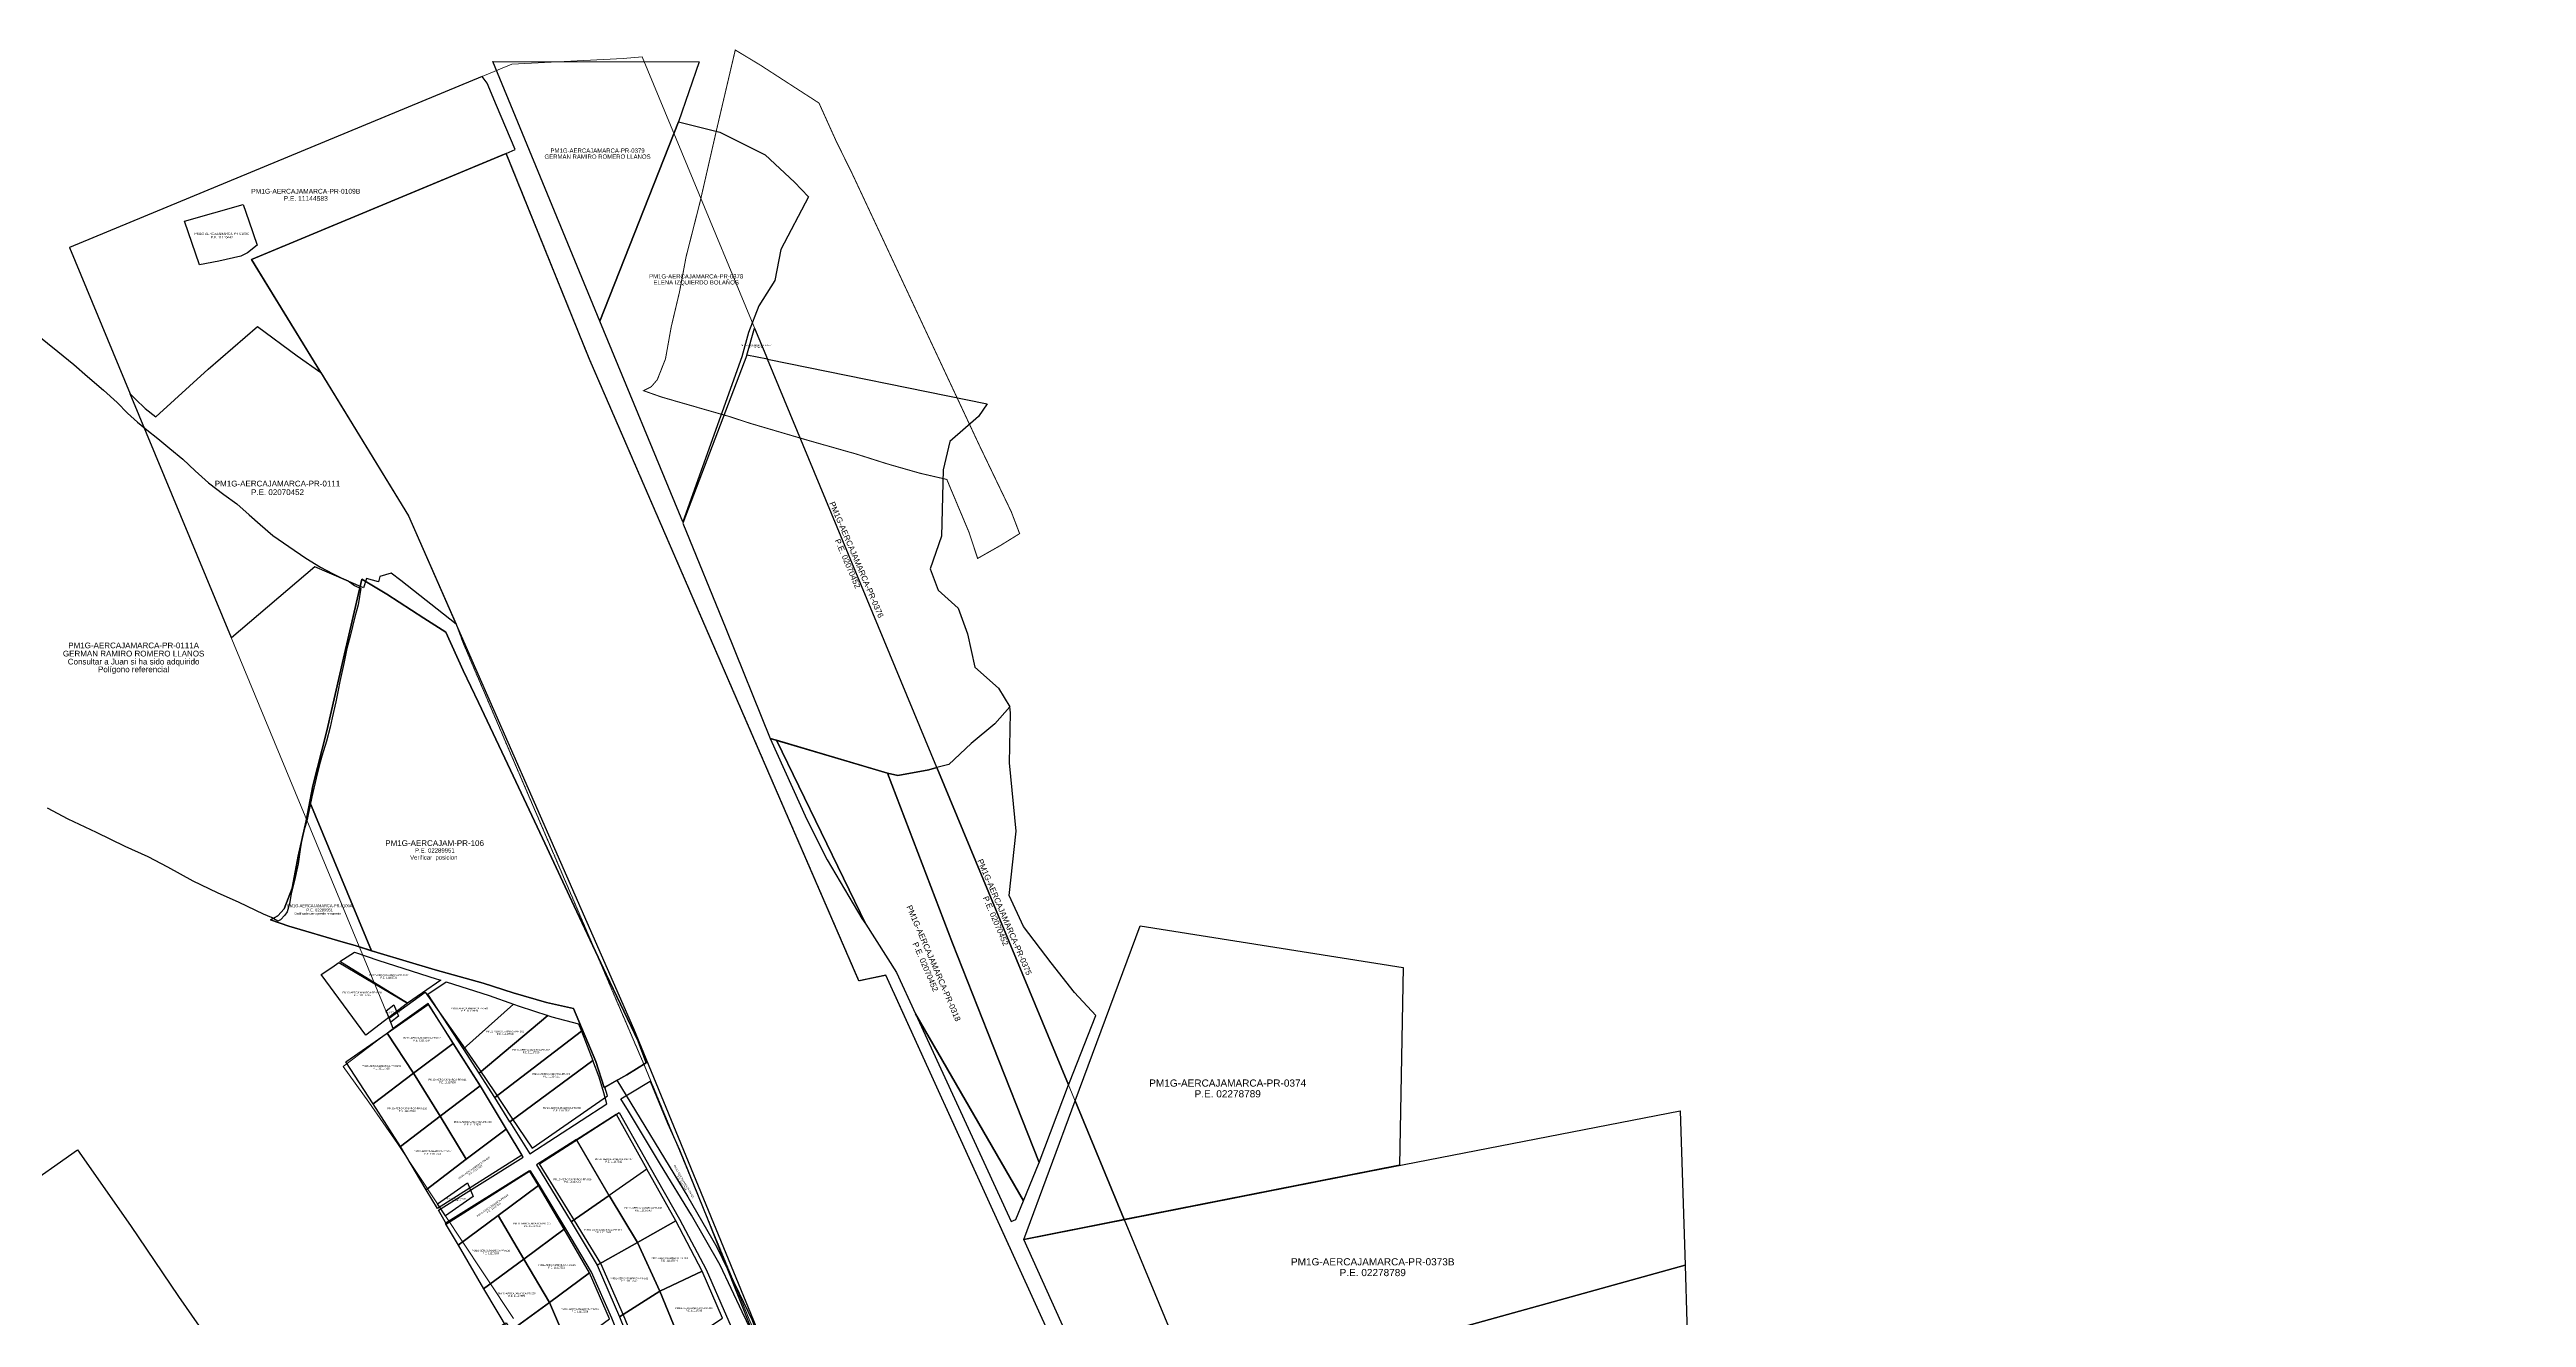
# Model space of a CAD drawing. Header units: inches. Extents: x 773044 to 778274, y 9208001 to 9212859.
# Drawn here: x 776538 to 778266, y 9210539 to 9211424 of the extents above; entities that cross this region are included whole.
import ezdxf
from ezdxf.enums import TextEntityAlignment as Align

# ---------------------------------------------------------------- set-up
doc = ezdxf.new("R2010")
doc.units = ezdxf.units.IN
doc.header["$MEASUREMENT"] = 0
doc.linetypes.add('ACAD-XREF-EJES DISEÑO VIAL$0$CENTER', pattern=[2, 1.25, -0.25, 0.25, -0.25])
doc.linetypes.add('DASHED2', pattern=[0.375, 0.25, -0.125])
for name, color, linetype in [('ADQUIRIDO', 1, 'Continuous'), ('Codigo predio', 7, 'Continuous'), ('NO ADQUIRIDO', 134, 'Continuous'), ('Observacion', 1, 'Continuous'), ('PARA RECTIFICAR', 30, 'Continuous'), ('Partida', 7, 'Continuous'), ('PERIMETRICO', 3, 'Continuous'), ('PMD Cajamarca', 6, 'Continuous'), ('POLIGONO EN CONSULTA', 7, 'Continuous'), ('Posesionario', 7, 'Continuous'), ('Remanente judicial', 85, 'Continuous')]:
    doc.layers.add(name, color=color, linetype=linetype)
doc.styles.add('ARIAL', font='arial.ttf', dxfattribs={"height": 0.7})
doc.styles.add('SANSSERIF', font='sanss___.ttf')
doc.styles.get("Standard").update_dxf_attribs({"font": 'arial.ttf'})

# ---------------------------------------------------------------- blocks, each defined once
blk = doc.blocks.new('Adquirido referencial')
at = {"layer": 'ADQUIRIDO'}
for points in [[(776774.6, 9210748.3), (776799.8, 9210766.5), (776826, 9210729.1), (776837.5, 9210712.7), (776848.7, 9210696.1), (776859.8, 9210679.3), (776874.4, 9210657.5), (776927.1, 9210694.1), (776925.1, 9210700.1), (776933.6, 9210704.9), (776983.2, 9210623.7), (777003.2, 9210588.9), (777018.8, 9210556.5), (777027.9, 9210537.6), (777045, 9210491.5), (777072.8, 9210424.9), (777051.2, 9210417.3), (777063.8, 9210385), (777050.9, 9210373.5), (776964.4, 9210303.2), (776960.3, 9210312.1), (776952.1, 9210305.9), (776949.9, 9210304.2), (776919.2, 9210378.5), (776857.5, 9210527.9), (776853.8, 9210534.3), (776856.3, 9210535.7), (776860.2, 9210529.3), (776874.2, 9210497), (776887.2, 9210464.4), (776900.3, 9210431.9), (776928.3, 9210452.9), (776956.2, 9210473.8), (776943, 9210506.1), (776930, 9210538.9), (776915.9, 9210571.1), (776897.9, 9210601.2), (776879.7, 9210631.7), (776873.3, 9210641.8), (776814.7, 9210604.6), (776809.2, 9210614.3), (776868.1, 9210651.3), (776857.2, 9210669.5), (776839.2, 9210699.7), (776820.4, 9210729.3), (776803.1, 9210756.6), (776801.8, 9210758.6), (776777.6, 9210741)], [(776879.7, 9210646.7), (776907.4, 9210664.6), (776935.1, 9210682.4), (776956.7, 9210644), (776977.2, 9210608.1), (776995.8, 9210573), (777010.1, 9210540.4), (777018.4, 9210521.4), (776963.4, 9210479.7), (776953.7, 9210503.2), (776938.3, 9210541), (776922.4, 9210577), (776904, 9210607)], [(777021.2, 9210512.9), (776993.6, 9210492.7), (776966.1, 9210472.6), (776980.2, 9210439.3), (776988.1, 9210419.6), (776995.8, 9210399.8), (777013.5, 9210354.4), (777030.7, 9210367), (777035.7, 9210369.7), (777044.2, 9210376.7), (777032.2, 9210412.1), (777054.2, 9210418.7), (777046.2, 9210442.1), (777038.1, 9210465.7)], [(776959.2, 9210467.9), (776973, 9210435.5), (776986.3, 9210403), (777007, 9210349.8), (776979.1, 9210329.4), (776951.1, 9210309.1), (776929.9, 9210361), (776916.5, 9210393.5), (776903, 9210425.8), (776931.2, 9210446.7)]]:
    blk.add_lwpolyline(points, close=True, dxfattribs=at)

msp = doc.modelspace()

# ---------------------------------------------------------------- linework, layer by layer
at = {"layer": 'ADQUIRIDO'}
msp.add_line((776858.9, 9210675.9), (776916.7, 9210718.7), dxfattribs=at)
at = {"layer": 'ADQUIRIDO', "ltscale": 0.5}
for points in [[(776856.4, 9211351.6), (776862.7, 9211354.3), (776849.7, 9211384.9), (776843.1, 9211400.5), (776839.5, 9211405.1), (776551.7, 9211285.8), (776594, 9211183.9), (776597.6, 9211180.2), (776604.4, 9211173.7), (776611.9, 9211167.7), (776648.5, 9211201.1), (776682.9, 9211230.8), (776710.5, 9211210.4), (776727.1, 9211198.6), (776678.7, 9211277.6)], [(776672.9, 9211316), (776676.7, 9211304.6), (776682.7, 9211287.5), (776675.8, 9211282.2), (776671.1, 9211279.9), (776655.8, 9211276.3), (776642.3, 9211273.9), (776632, 9211304.3), (776672.9, 9211316)], [(776594, 9211183.9), (776597.6, 9211180.2), (776604.4, 9211173.7), (776611.9, 9211167.7), (776648.5, 9211201.1), (776682.9, 9211230.8), (776710.5, 9211210.4), (776727.1, 9211198.6), (776788.3, 9211098.7), (776821.5, 9211023.1), (776782.8, 9211053.6), (776776.1, 9211058.8), (776768.3, 9211056.5), (776767.2, 9211052.6), (776758.8, 9211054.9), (776756.9, 9211048.4), (776722.8, 9211063.2), (776664.6, 9211013.6)], [(777029.7, 9211229.6), (777038.7, 9211208), (777024.2, 9211210.9)], [(777038.7, 9211208), (777024.2, 9211210.9), (776979.6, 9211093.7), (777009.7, 9211020), (777040.6, 9210943.4), (777122.5, 9210919.3), (777129.7, 9210917.5), (777151.2, 9210921.6), (777156.9, 9210923.1)], [(776755.7, 9211054.5), (776742.8, 9210999.5), (776731.3, 9210948.8), (776721.5, 9210910.3), (776719.3, 9210899), (776762.3, 9210795.3), (776766.3, 9210794), (776806.7, 9210782.1), (776840.3, 9210772.6), (776861.3, 9210765.9), (776884.4, 9210759.3), (776903.3, 9210754.9), (776918.8, 9210718.1), (776924.8, 9210699.9), (776940.5, 9210708.8), (776954.1, 9210717.1), (776948.4, 9210732.3), (776926, 9210779), (776903.8, 9210826.4), (776881.6, 9210873.8), (776859.4, 9210921.2), (776837.1, 9210968.6), (776826.3, 9210990.7), (776814.2, 9211017.6), (776798.9, 9211027.4), (776773.1, 9211044), (776755.7, 9211054.5)], [(777122.5, 9210919.3), (777044.9, 9210942.1), (777107.2, 9210813.8), (777128.6, 9210780.2), (777141.9, 9210751.4), (777217.4, 9210620.8), (777228.3, 9210647.5), (777192.1, 9210738.8), (777167.7, 9210800.7)], [(777156.9, 9210923.1), (777151.2, 9210921.6), (777129.7, 9210917.5), (777122.5, 9210919.3), (777167.7, 9210800.7), (777192.1, 9210738.8), (777228.3, 9210647.5), (777248.6, 9210701.8)], [(776772.5, 9210753.4), (776778, 9210757.6), (776781.3, 9210749.7), (776775.8, 9210745.5)], [(777253.3, 9210690.5), (777287.6, 9210607.7), (777217.5, 9210593.8)], [(776808.4, 9210618.8), (776829.4, 9210633.4), (776833.4, 9210623.9), (776813.9, 9210610.4)], [(777287.6, 9210607.7), (777339.9, 9210481.6), (777276.2, 9210464), (777217.5, 9210593.8)]]:
    msp.add_lwpolyline(points, close=True, dxfattribs=at)
at = {"layer": 'ADQUIRIDO'}
for points in [[(776740.3, 9210787.9), (776750.5, 9210794.3), (776767.4, 9210788.5), (776807.6, 9210775.8), (776810.7, 9210774.8), (776798, 9210766), (776787.6, 9210758.7), (776740.3, 9210787.9)], [(776861.4, 9210758), (776826.6, 9210726.8), (776801.6, 9210764.9), (776814.4, 9210773.6), (776844.5, 9210764), (776861.4, 9210758)], [(776773.2, 9210737.7), (776802, 9210757.8), (776819.3, 9210730.6), (776791.7, 9210709.8), (776773.2, 9210737.7)], [(776885.5, 9210750.2), (776837.6, 9210709.9), (776826.6, 9210726.8), (776861.4, 9210758), (776865.3, 9210756.6), (776885.5, 9210750.2)], [(776885.5, 9210750.2), (776888.2, 9210749.3), (776906.9, 9210744.3), (776908.9, 9210739.1), (776848.4, 9210693), (776837.6, 9210709.9), (776885.5, 9210750.2)], [(776773.2, 9210737.7), (776791.7, 9210709.8), (776763.6, 9210688.4), (776744.4, 9210717.7), (776773.2, 9210737.7)], [(776838.2, 9210701), (776810.2, 9210679.8), (776791.7, 9210709.8), (776819.3, 9210730.6), (776838.2, 9210701)], [(776848.4, 9210693), (776908.9, 9210739.1), (776916.7, 9210718.7), (776858.9, 9210675.9), (776848.4, 9210693)], [(776926.6, 9210688.6), (776924.4, 9210696.1), (776921.2, 9210707), (776916.7, 9210718.7), (776858.9, 9210675.9), (776872.8, 9210653.6)], [(776791.7, 9210709.8), (776810.2, 9210679.8), (776782.5, 9210658.8), (776763.6, 9210688.4), (776791.7, 9210709.8)], [(776838.2, 9210701), (776856.3, 9210670.9), (776828.4, 9210649.8), (776810.2, 9210679.8), (776838.2, 9210701)], [(777030.1, 9210524.5), (777021.1, 9210543.5), (777005.6, 9210576), (776985.7, 9210610.8), (776964.1, 9210646.1), (776941.6, 9210683.5), (776936.4, 9210692.1), (776943.3, 9210696.1), (776956.9, 9210704.4), (776968.9, 9210675.1), (776977.2, 9210656.5), (776996.9, 9210608.2), (777016, 9210560.2)], [(776810.2, 9210679.8), (776828.4, 9210649.8), (776800.6, 9210628.6), (776782.5, 9210658.8), (776810.2, 9210679.8)], [(776905.4, 9210663.7), (776933.2, 9210681.4), (776954.6, 9210642.9), (776928.2, 9210624.5)], [(776856.3, 9210670.9), (776867.3, 9210652.7), (776808.5, 9210615.5), (776800.6, 9210628.6), (776828.4, 9210649.8), (776856.3, 9210670.9)], [(776928.2, 9210624.5), (776905.4, 9210663.7), (776877.6, 9210646), (776901.6, 9210606.1)], [(776850.8, 9210610.7), (776878.9, 9210631.6), (776872.6, 9210641.8), (776813.7, 9210605.1), (776822.8, 9210589.8)], [(776878.9, 9210631.6), (776850.8, 9210610.7), (776868.7, 9210580.2), (776896.8, 9210601)], [(776954.6, 9210642.9), (776928.2, 9210624.5), (776947.9, 9210591.8), (776974.8, 9210606.9)], [(776868.7, 9210580.2), (776850.8, 9210610.7), (776822.8, 9210589.8), (776840.6, 9210559.5)], [(776928.2, 9210624.5), (776901.6, 9210606.1), (776919.8, 9210576), (776947.9, 9210591.8)], [(776896.8, 9210601), (776868.7, 9210580.2), (776886.6, 9210549.9), (776914.6, 9210570.7)], [(776947.9, 9210591.8), (776919.8, 9210576), (776935.5, 9210540), (776963.5, 9210557.7)], [(776993.2, 9210571.7), (776974.8, 9210606.9), (776947.9, 9210591.8), (776963.5, 9210557.7)], [(776886.6, 9210549.9), (776868.7, 9210580.2), (776840.6, 9210559.5), (776858.5, 9210529.4)], [(776914.6, 9210570.7), (776886.6, 9210549.9), (776900.4, 9210517.7), (776928.4, 9210538.4)], [(776963.5, 9210557.7), (776935.5, 9210540), (776950.8, 9210502.1), (776978.9, 9210520.4)], [(776993.2, 9210571.7), (776963.5, 9210557.7), (776978.9, 9210520.4), (777007.4, 9210538.9)], [(776886.6, 9210549.9), (776858.5, 9210529.4), (776872.2, 9210497), (776900.4, 9210517.7)]]:
    msp.add_lwpolyline(points, close=True, dxfattribs=at)
at = {"layer": 'ADQUIRIDO', "linetype": 'Continuous', "lineweight": 25}
msp.add_polyline3d([(776740.3, 9210787.9, 0), (776750.5, 9210794.3, 0), (776767.4, 9210788.5, 0), (776807.6, 9210775.8, 0), (776810.7, 9210774.8, 0), (776798, 9210766, 0), (776787.6, 9210758.7, 0)], close=True, dxfattribs=at)
at = {"layer": 'ADQUIRIDO'}
msp.add_polyline3d([(776878.9, 9210631.6, 0), (776896.8, 9210601, 0), (776868.7, 9210580.2, 0), (776850.8, 9210610.7, 0)], close=True, dxfattribs=at)
at = {"layer": 'NO ADQUIRIDO', "flags": 128}
for points in [[(776847, 9211415.6), (776990.9, 9211415.5), (776976.7, 9211373.5), (776921.8, 9211234.6)], [(776976.7, 9211373.5), (777005.4, 9211366.3), (777037, 9211350.5), (777057.6, 9211331.4), (777067.2, 9211321.3), (777048, 9211284.5), (777043.7, 9211263), (777032.7, 9211245.3), (777025.5, 9211226.6), (777020.7, 9211209.6), (776979.6, 9211094.5), (776921.8, 9211234.6)], [(777217.4, 9210620.8), (777141.9, 9210751.4), (777208.7, 9210606.5), (777212, 9210607.7)]]:
    msp.add_lwpolyline(points, close=True, dxfattribs=at)
at = {"layer": 'NO ADQUIRIDO'}
msp.add_polyline3d([(776529.2, 9211225.1, 0), (776543.6, 9211213.3, 0), (776554.6, 9211204.2, 0), (776564.2, 9211196, 0), (776575.4, 9211186.4, 0), (776585, 9211177.8, 0), (776592.2, 9211170.4, 0), (776599.1, 9211164, 0), (776605.6, 9211158.6, 0), (776613.3, 9211152.6, 0), (776621.7, 9211145.8, 0), (776630.7, 9211138.2, 0), (776639.4, 9211130, 0), (776648.7, 9211121.7, 0), (776659.4, 9211113.6, 0), (776668.5, 9211107.1, 0), (776677.1, 9211099.3, 0), (776684.6, 9211092.7, 0), (776693.5, 9211085.1, 0), (776704.7, 9211077.3, 0), (776716.6, 9211069.2, 0), (776726.7, 9211063, 0), (776735.1, 9211058.4, 0), (776741.3, 9211055.4, 0), (776746, 9211053.3, 0), (776750.6, 9211050.2, 0), (776754.9, 9211048.1, 0), (776754, 9211042.4, 0), (776753, 9211036.7, 0), (776750.8, 9211028.3, 0), (776747.4, 9211014.7, 0), (776745.1, 9211006.1, 0), (776743.1, 9210995.6, 0), (776740.2, 9210983.1, 0), (776739.1, 9210977.2, 0), (776737.6, 9210969, 0), (776734.9, 9210957.8, 0), (776733.6, 9210951.2, 0), (776730.9, 9210941.5, 0), (776727.7, 9210931, 0), (776725.9, 9210924.2, 0), (776723.8, 9210915.7, 0), (776720.7, 9210902.6, 0), (776717.4, 9210886.9, 0), (776714.1, 9210874.7, 0), (776712.5, 9210865.9, 0), (776711.2, 9210855.9, 0), (776708.7, 9210844.4, 0), (776706.4, 9210835, 0), (776705.2, 9210828.2, 0), (776703.5, 9210822.4, 0), (776702, 9210820.1, 0), (776698.9, 9210816.9, 0), (776697, 9210815.9, 0), (776692.6, 9210818.4, 0), (776687.1, 9210820.9, 0), (776670, 9210829, 0), (776654.9, 9210835.8, 0), (776637.9, 9210843.9, 0), (776620.3, 9210853.5, 0), (776606.6, 9210860.9, 0), (776590.6, 9210868.1, 0), (776570.4, 9210877.8, 0), (776550.7, 9210887.1, 0), (776536.2, 9210894.8, 0)], dxfattribs=at)
at = {"layer": 'NO ADQUIRIDO', "ltscale": 0.5}
msp.add_polyline3d([(776727.3, 9210778.8, 0), (776734.8, 9210783.7, 0), (776739.7, 9210787, 0), (776787.6, 9210758.7, 0), (776758.5, 9210736.3, 0)], close=True, dxfattribs=at)
at = {"layer": 'PARA RECTIFICAR', "linetype": 'DASHED2', "lineweight": 20}
msp.add_lwpolyline([(777445.1, 9210067), (777121.3, 9210778.2), (777102.5, 9210774.3), (776914.3, 9211208.4), (776856.4, 9211351.6), (776678.7, 9211277.6), (776788.3, 9211098.7), (776821.5, 9211023.1), (776826.5, 9211009.6), (776952.7, 9210715.5), (777280.6, 9209921.4)], dxfattribs=at)
at = {"layer": 'PERIMETRICO', "ltscale": 0.5}
for points in [[(777444, 9210069.5), (777121.3, 9210778.2), (777102.5, 9210774.3), (776914.3, 9211208.4), (776856.4, 9211351.6), (776678.7, 9211277.6), (776788.3, 9211098.7), (776945.3, 9210741.1), (777282.8, 9209919.5)], [(776755.7, 9211054.5), (776773.1, 9211044), (776798.9, 9211027.4), (776814.2, 9211017.6), (776826.3, 9210990.7), (776837.1, 9210968.6), (776859.4, 9210921.2), (776881.6, 9210873.8), (776903.8, 9210826.4), (776926, 9210779), (776948.4, 9210732.3), (776954.1, 9210717.1), (776940.5, 9210708.8), (776924.8, 9210699.9), (776918.8, 9210718.1), (776903.3, 9210754.9), (776884.4, 9210759.3), (776861.3, 9210765.9), (776840.3, 9210772.6), (776806.7, 9210782.1), (776766.3, 9210794), (776750.9, 9210799), (776742.5, 9210801.4), (776704.6, 9210812.4), (776691.8, 9210816.8), (776697.1, 9210819.6), (776701.4, 9210824.5), (776707, 9210839), (776711.1, 9210861.3), (776716.8, 9210885.9), (776721.5, 9210910.3), (776731.3, 9210948.8), (776742.8, 9210999.5), (776755.7, 9211054.5)]]:
    msp.add_lwpolyline(points, dxfattribs=at)
for points in [[(777161.3, 9211130.9), (777160.2, 9211084.6), (777152.1, 9211061.7), (777157.8, 9211046.9), (777171.8, 9211034.2), (777178.2, 9211016.5), (777183.4, 9210993.1), (777199.8, 9210978.4), (777207.8, 9210965.4), (777197.4, 9210953.6), (777180.9, 9210939.9), (777165.2, 9210925.2), (777156.9, 9210923.1), (777038.7, 9211208), (777192, 9211176.8), (777185.8, 9211168.1), (777165.8, 9211150.6)], [(777207.6, 9210926.3), (777208.3, 9210961.2), (777207.8, 9210965.4), (777197.4, 9210953.6), (777180.9, 9210939.9), (777165.2, 9210925.2), (777156.9, 9210923.1), (777248.6, 9210701.8), (777249.3, 9210703.4), (777267.7, 9210750.1), (777252.8, 9210766.2), (777236.6, 9210786.8), (777217.3, 9210812.2), (777207.2, 9210833.9), (777212.3, 9210878.7)], [(776719.3, 9210899), (776716.8, 9210885.9), (776711.1, 9210861.3), (776707, 9210839), (776701.4, 9210824.5), (776697.1, 9210819.6), (776691.8, 9210816.8), (776704.6, 9210812.4), (776742.5, 9210801.4), (776750.9, 9210799), (776762.3, 9210795.3), (776719.3, 9210899)], [(777479.6, 9210645.7), (777287.6, 9210607.7), (777253.3, 9210690.5), (777298.7, 9210812.7), (777482.3, 9210783.5)], [(777675.4, 9210683.6), (777679, 9210575.9), (777276.2, 9210464), (777217.5, 9210593.8), (777457.9, 9210641.4)], [(776457.2, 9210585.9), (776514.6, 9210626.5), (776517, 9210628.1), (776557.3, 9210656.4), (776594.3, 9210603.7), (776627.8, 9210554.1), (776661.8, 9210505.1), (776693.6, 9210457.4), (776698.4, 9210450.7), (776592.3, 9210411.3), (776615.3, 9210355.8), (776614.9, 9210355.5), (776459.9, 9210581.9)], [(777679, 9210575.9), (777682.5, 9210455.9), (777343.8, 9210314.5), (777276.2, 9210464)]]:
    msp.add_lwpolyline(points, close=True, dxfattribs=at)
at = {"layer": 'PMD Cajamarca', "lineweight": 5}
msp.add_lwpolyline([(778266, 9208248.6), (776951.3, 9211418.9), (776937.9, 9211417.7), (776860.4, 9211413.8), (776551.7, 9211285.8), (776777.6, 9210741), (776742.5, 9210714.5), (776760.4, 9210689.7), (776780.5, 9210660.9), (776808.4, 9210618.8), (776823.7, 9210595.6), (776861.5, 9210538.8)], dxfattribs=at)
at = {"layer": 'POLIGONO EN CONSULTA', "color": 3, "linetype": 'ACAD-XREF-EJES DISEÑO VIAL$0$CENTER', "const_width": 0.7}
msp.add_lwpolyline([(777016.2, 9211423.7), (777033.6, 9211413.2), (777059.4, 9211396.5), (777074.6, 9211386.7), (777086.7, 9211359.9), (777097.6, 9211337.8), (777119.8, 9211290.4), (777142, 9211242.9), (777164.2, 9211195.5), (777186.4, 9211148.1), (777208.8, 9211101.5), (777214.6, 9211086.3), (777201, 9211077.9), (777185.3, 9211069), (777179.3, 9211087.2), (777163.8, 9211124.1), (777144.8, 9211128.5), (777121.8, 9211135.1), (777100.7, 9211141.8), (777067.2, 9211151.3), (777026.7, 9211163.2), (777011.4, 9211168.2), (777002.9, 9211170.6), (776965, 9211181.5), (776952.2, 9211186), (776957.6, 9211188.8), (776961.8, 9211193.7), (776967.5, 9211208.2), (776971.5, 9211230.5), (776977.3, 9211255), (776981.9, 9211279.5), (776991.7, 9211318), (777003.3, 9211368.7), (777016.2, 9211423.7)], dxfattribs=at)
at = {"layer": 'Remanente judicial', "flags": 128}
msp.add_lwpolyline([(777044.9, 9210942.1), (777040.6, 9210943.4), (777066.1, 9210886.9), (777080.3, 9210858.7), (777104.6, 9210817.8), (777107.2, 9210813.8)], close=True, dxfattribs=at)

# ---------------------------------------------------------------- block references
msp.add_blockref('Adquirido referencial', (0, 0))

# ---------------------------------------------------------------- texts
at = {"layer": 'Codigo predio', "lineweight": 15, "style": 'ARIAL'}
for s, height, p in [('PM1G-AERCAJAMARCA-PR-0379', 3, (776920.1, 9211352)), ('PM1G-AERCAJAMARCA-PR-0109B', 3.333, (776716.5, 9211323.5)), ('PM1G-AERCAJAMARCA-PR-0109C', 1.667, (776658, 9211294.7)), ('PM1G-AERCAJAMARCA-PR-0378', 3, (776988.9, 9211264.3)), ('PM1G-AERCAJAMARCA-PR-0377', 1, (777030.5, 9211217.2)), ('PM1G-AERCAJAMARCA-PR-0111', 4, (776696.8, 9211119.2)), ('PM1G-AERCAJAMARCA-PR-0111A', 4, (776596.4, 9211006.3)), ('PM1G-AERCAJAMARCA-PR-0109A', 2, (776726.2, 9210825.7)), ('PM1G-AERCAJAMARCA-PR-0108', 1.25, (776755.9, 9210765.5)), ('PM1G-AERCAJAMARCA-PR-0107', 1.25, (776774.5, 9210777.6)), ('PM1G-AERCAJAMARCA-PR-045A', 0.5, (776776.7, 9210752.3)), ('PM1G-AERCAJAMARCA-PR-001', 1.25, (776830.8, 9210754.4)), ('PM1G-AERCAJAMARCA-PR-042', 1.25, (776797.5, 9210733.9)), ('PM1G-AERCAJAMARCA-PR-002', 1.25, (776855.6, 9210738.4)), ('PM1G-AERCAJAMARCA-PR-0131', 1.25, (776769.2, 9210714.3)), ('PM1G-AERCAJAMARCA-PR-003', 1.25, (776873.7, 9210725.5)), ('PM1G-AERCAJAMARCA-PR-041', 1.25, (776815.4, 9210704.7)), ('PM1G-AERCAJAMARCA-PR-004', 1.25, (776887.9, 9210708.7)), ('PM1G-AERCAJAMARCA-PR-0374', 5, (777359.8, 9210700.5)), ('PM1G-AERCAJAMARCA-PR-0132', 1.25, (776787.3, 9210684.7)), ('PM1G-AERCAJAMARCA-PR-005', 1.25, (776895.2, 9210685)), ('PM1G-AERCAJAMARCA-PR-040', 1.25, (776833, 9210675.2)), ('PM1G-AERCAJAMARCA-PR-044', 1.25, (776805.2, 9210654.8)), ('PM1G-AERCAJAMARCA-PR-007', 1.25, (776931.4, 9210649.3)), ('PM1G-AERCAJAMARCA-PR-006', 1.25, (776902.6, 9210635.2)), ('PM1G-AERCAJAMARCA-PR-045A', 0.625, (776821.6, 9210621.9)), ('PM1G-AERCAJAMARCA-PR-008', 1.25, (776951.9, 9210615.3)), ('PM1G-AERCAJAMARCA-PR-037', 1.25, (776874.4, 9210604.4)), ('PM1G-AERCAJAMARCA-PR-011', 1.25, (776923.9, 9210600)), ('PM1G-AERCAJAMARCA-PR-036', 1.25, (776845.7, 9210585.4)), ('PM1G-AERCAJAMARCA-PR-015', 1.25, (776891.5, 9210575.4)), ('PM1G-AERCAJAMARCA-PR-009', 1.25, (776970.1, 9210580.2)), ('PM1G-AERCAJAMARCA-PR-0373B', 5, (777461, 9210575.8)), ('PM1G-AERCAJAMARCA-PR-012', 1.25, (776942.2, 9210566.1)), ('PM1G-AERCAJAMARCA-PR-035', 1.25, (776863.7, 9210555.5)), ('PM1G-AERCAJAMARCA-PR-016', 1.25, (776907.8, 9210544.6)), ('PM1G-AERCAJAMARCA-PR-010', 1.25, (776987.4, 9210545.4))]:
    msp.add_text(s, height=height, dxfattribs=at).set_placement(p, align=Align.CENTER)
for s, height, rotation, p in [('PM1G-AERCAJAMARCA-PR-0376', 4, 293.2103, (777099, 9211067.3)), ('PM1G-AERCAJAMARCA-PR-0375', 4, 293.2103, (777202.3, 9210818)), ('PM1G-AERCAJAMARCA-PR-0318', 4, 293.2103, (777152.8, 9210785.8)), ('PM1G-AERCAJAMARCA-PR-039', 1.25, 34.5309, (776834.3, 9210643.3)), ('PM1G-AERCAJAMARCA-PR-021', 1.25, 300.618, (776979.8, 9210633.9)), ('PM1G-AERCAJAMARCA-PR-038', 1.25, 34.5309, (776847.1, 9210617))]:
    msp.add_text(s, height=height, rotation=rotation, dxfattribs=at).set_placement(p, align=Align.CENTER)
at = {"layer": 'Codigo predio', "style": 'SANSSERIF'}
msp.add_text('PM1G-AERCAJAM-PR-106', height=4, dxfattribs=at).set_placement((776806.4, 9210868.4), align=Align.CENTER)
at = {"layer": 'Observacion', "lineweight": 15, "style": 'ARIAL'}
for s, p in [('Consultar a Juan si ha sido adquirido', (776596.4, 9210995)), ('Polígono referencial', (776596.4, 9210989.6))]:
    msp.add_text(s, height=4, dxfattribs=at).set_placement(p, align=Align.CENTER)
at = {"layer": 'Observacion', "attachment_point": 1}
for s, insert, char_height in [('Verificar  posicion', (776789.3, 9210861.9), 3), ('\\pi6.71482;Codificado como predio remanente', (776701.8, 9210822), 1.5)]:
    msp.add_mtext_dynamic_manual_height_columns(s, width=45.854, gutter_width=1, heights=[0], dxfattribs=dict(at, insert=insert, char_height=char_height))
at = {"layer": 'Partida', "lineweight": 15, "style": 'ARIAL'}
for s, height, p in [('P.E. 11144583', 3.333, (776716.5, 9211318.5)), ('P.E. 11110447', 1.667, (776658, 9211292.2)), ('P.E. 02070452', 1, (777030.5, 9211215.7)), ('P.E. 02070452', 4, (776696.8, 9211113.2)), ('P.E. 02289951', 2, (776726.2, 9210822.7)), ('P.E. 11115735', 1.25, (776755.9, 9210763.7)), ('P.E. 11115736', 1.25, (776774.5, 9210775.9)), ('P.E. 11195580', 0.5, (776776.7, 9210751.6)), ('P.E. 11117528', 1.25, (776830.8, 9210752.7)), ('P.E. 11117534', 1.25, (776797.5, 9210732.1)), ('P.E. 11117529', 1.25, (776855.6, 9210736.6)), ('P.E. 11117538', 1.25, (776769.2, 9210712.6)), ('P.E. 11117530', 1.25, (776873.7, 9210723.8)), ('P.E. 11117535', 1.25, (776815.4, 9210702.9)), ('P.E. 11117531', 1.25, (776887.9, 9210707)), ('P.E. 02278789', 5, (777359.8, 9210693)), ('P.E. 11117539', 1.25, (776787.3, 9210682.9)), ('P.E. 11117532', 1.25, (776895.2, 9210683.2)), ('P.E. 11117536', 1.25, (776833, 9210673.4)), ('P.E. 11117540', 1.25, (776805.2, 9210653)), ('P.E. 11117542', 1.25, (776931.4, 9210647.5)), ('P.E. 11117533', 1.25, (776902.6, 9210633.5)), ('P.E. 11195581', 0.625, (776821.6, 9210621)), ('P.E. 11117543', 1.25, (776951.9, 9210613.5)), ('P.E. 11117550', 1.25, (776874.4, 9210602.6)), ('P.E. 11117546', 1.25, (776923.9, 9210598.3)), ('P.E. 11117554', 1.25, (776845.7, 9210583.6)), ('P.E. 11117551', 1.25, (776891.5, 9210573.6)), ('P.E. 11117544', 1.25, (776970.1, 9210578.5)), ('P.E. 11117547', 1.25, (776942.2, 9210564.4)), ('P.E. 02278789', 5, (777461, 9210568.3)), ('P.E. 11117555', 1.25, (776863.7, 9210553.8)), ('P.E. 11117559', 1.25, (776907.8, 9210542.9)), ('P.E. 11117545', 1.25, (776987.4, 9210543.6))]:
    msp.add_text(s, height=height, dxfattribs=at).set_placement(p, align=Align.CENTER)
for s, height, rotation, p in [('P.E. 02070452', 4, 293.2103, (777092.8, 9211064.6)), ('P.E. 02070452', 4, 293.2103, (777196.1, 9210815.3)), ('P.E. 02070452', 4, 293.2103, (777147.1, 9210783.3)), ('P.E. 11117537', 1.25, 34.5309, (776835.3, 9210641.8)), ('P.E. 11117564', 1.25, 300.618, (776978.3, 9210633)), ('P.E. 11117541', 1.25, 34.5309, (776848.1, 9210615.5))]:
    msp.add_text(s, height=height, rotation=rotation, dxfattribs=at).set_placement(p, align=Align.CENTER)
at = {"layer": 'Partida', "style": 'ARIAL'}
msp.add_text('P.E. 02289951', height=3, dxfattribs=at).set_placement((776806.6, 9210863.8), align=Align.CENTER)
at = {"layer": 'Posesionario', "lineweight": 15, "style": 'ARIAL'}
for s, height, p in [('GERMAN RAMIRO ROMERO LLANOS', 3, (776920.1, 9211347.8)), ('ELENA IZQUIERDO BOLAÑOS', 3, (776988.9, 9211260.1)), ('GERMAN RAMIRO ROMERO LLANOS', 4, (776596.4, 9211000.6))]:
    msp.add_text(s, height=height, dxfattribs=at).set_placement(p, align=Align.CENTER)

doc.saveas('drawing.dxf')
